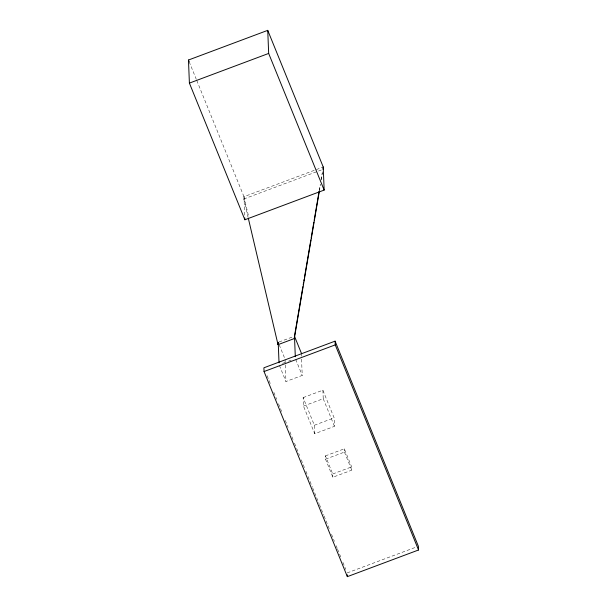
<?xml version="1.0" encoding="UTF-8"?>
<svg xmlns="http://www.w3.org/2000/svg" width="607" height="607" viewBox="0 0 607 607"><rect width="100%" height="100%" fill="white"/><g stroke="black" fill="none" stroke-linecap="round" stroke-linejoin="round"><path stroke-width="0.46" stroke-dasharray="3.04 2.28" d="M248.119 217.45L243.786 199.013L243.961 196.676L196.653 80.177M319.259 190.37L320.208 184.756M321.004 180.082L322.431 171.667M319.403 190.841L320.511 184.3M321.308 179.619L322.423 173.078M244.704 215.144L243.961 196.676L323.228 166.993M243.786 199.013L321.293 169.998M279.061 341.991L292.764 336.862M282.528 363.396L285.1 362.44M288.522 361.157L291.094 360.194M279.448 365.528L285.943 381.522L302.218 375.43L301.467 356.787M303.143 397.608L322.886 390.21L334.116 417.859L334.457 426.342L314.714 433.732L303.485 406.091L303.143 397.608L314.373 425.249L314.714 433.732M303.485 406.091L323.228 398.693L322.886 390.21M314.373 425.249L334.116 417.859M325.39 455.895L344.313 448.808L351.658 466.882L351.787 470.152L332.864 477.239L325.527 459.165L325.39 455.895L332.735 473.968L332.864 477.239M325.527 459.165L344.45 452.086L344.313 448.808M332.735 473.968L351.658 466.882M347.196 572.909L415.742 547.248M189.179 61.777L196.296 79.297M323.228 398.693L334.457 426.342M344.45 452.086L351.787 470.152M295.723 359.427L302.218 375.43M279.228 344.837L285.047 359.154L285.943 381.522M267.103 375.687L270.305 383.578M273.863 392.342L276.716 399.353M278.492 403.738L281.701 411.629M285.26 420.393L288.105 427.404M289.888 431.789L293.09 439.68M294.509 443.186L296.292 447.564M296.648 448.444L299.494 455.455M301.277 459.84L304.479 467.724M305.905 471.229L307.681 475.615M308.037 476.495L312.309 487.011M312.666 487.884L319.077 503.666M319.426 504.538L323.698 515.062M324.055 515.935L329.753 529.964M331.536 534.342L334.381 541.353M336.157 545.739L337.226 548.371M337.583 549.244L341.142 558.008M342.925 562.393L345.77 569.404M243.961 196.676L248.726 216.949M301.322 353.062L301.429 355.854"/><path stroke-width="0.91" d="M319.244 191.774L294.312 338.562L278.029 344.655L278.203 342.31L279.03 362.819M294.312 338.562L294.478 336.217L301.322 353.062M323.053 169.338L323.228 166.993L267.74 30.35L188.466 60.025L189.399 83.113L244.887 219.764L324.153 190.082L323.228 166.993M294.638 335.284L302.901 286.663M303.212 284.797L303.53 282.923M303.849 281.056L304.168 279.19M304.486 277.316L310.837 239.917M311.156 238.05L313.857 222.154M314.176 220.288L319.1 191.304M189.399 83.113L268.666 53.439L267.74 30.35M335.087 341.149L263.901 367.796L264.053 371.537L347.348 576.65L418.534 549.995L418.382 546.262L335.087 341.149L335.239 344.882L418.534 549.995M264.053 371.537L335.239 344.882M268.666 53.439L324.153 190.082M188.466 60.025L189.179 61.777M248.339 218.376L278.029 344.655M347.272 574.783L347.348 576.65M294.478 336.217L295.305 356.726M244.811 217.913L244.887 219.764"/></g></svg>
